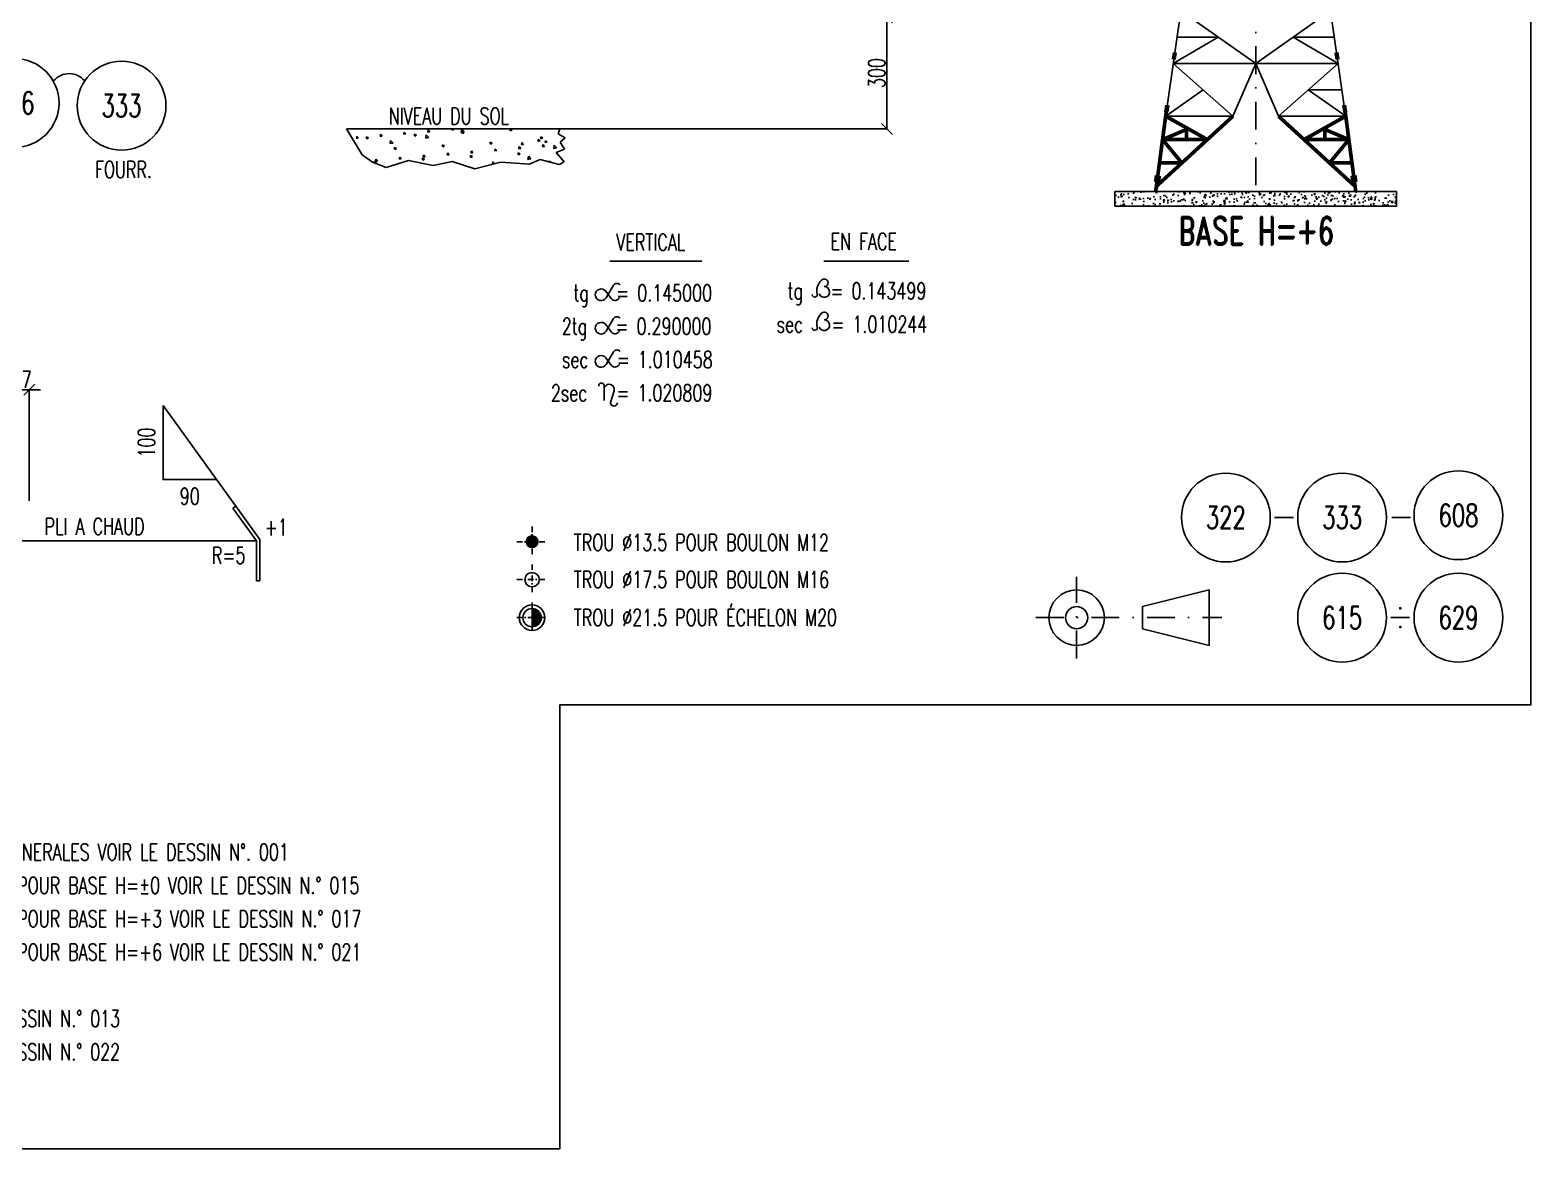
# Model space of a CAD drawing. Extents: x 59442 to 71607, y -56371 to -47761.
# Drawn here: x 67550 to 71607, y -56371 to -53348 of the extents above; entities that cross this region are included whole.
import ezdxf
from ezdxf.enums import TextEntityAlignment as Align

# ---------------------------------------------------------------- set-up
doc = ezdxf.new("R2010")
doc.units = 0
doc.header["$LTSCALE"] = 150
doc.header["$MEASUREMENT"] = 0
doc.linetypes.add('DASHDOT', pattern=[1, 0.5, -0.25, 0, -0.25])
doc.layers.get('0').update_dxf_attribs({"linetype": 'CONTINUOUS'})
doc.layers.get('DEFPOINTS').update_dxf_attribs({"linetype": 'CONTINUOUS'})
for name, color, linetype in [('035B', 7, 'CONTINUOUS'), ('BOLLINI_1', 7, 'CONTINUOUS'), ('LINEA-MEDIA', 7, 'CONTINUOUS'), ('LM', 7, 'CONTINUOUS'), ('LS', 7, 'CONTINUOUS'), ('MZ', 6, 'DASHDOT'), ('PIEGA_C_3575_50', 2, 'CONTINUOUS'), ('SEZIONI', 2, 'CONTINUOUS')]:
    doc.layers.add(name, color=color, linetype=linetype)
doc.styles.add('MONO', font='romans.shx', dxfattribs={"width": 0.7})
doc.styles.add('RD', font='ROMAND8.SHX', dxfattribs={"width": 0.7})
doc.styles.add('RQL', font='ROMANS8.SHX', dxfattribs={"width": 0.7})
doc.styles.add('RS', font='ROMANS8.shx', dxfattribs={"width": 0.7})
doc.styles.get("Standard").update_dxf_attribs({"font": 'ROMANS8.SHX', "width": 0.7})
doc.dimstyles.new('TRATTO', dxfattribs={"dimscale": 0, "dimtxt": 45, "dimasz": 30, "dimexe": 0, "dimexo": 0, "dimgap": 5, "dimtad": 1, "dimrnd": 0.5, "dimdsep": 46, "dimtxsty": 'RS', "dimblk1": 'OBLIQUE', "dimblk2": 'OBLIQUE', "dimsah": 1, "dimcen": 0.09, "dimclrd": 2, "dimclre": 2, "dimclrt": 7, "dimadec": 0, "dimazin": 0, "dimtfac": 1, "dimtix": 1, "dimtmove": 2, "dimatfit": 3, "dimfxl": 1, "dimtolj": 1, "dimtzin": 0, "dimarcsym": 0})

# ---------------------------------------------------------------- blocks, each defined once
blk = doc.blocks.new('_OBLIQUE')
at = {"color": 0, "linetype": 'ByBlock'}
blk.add_line((-0.5, -0.5), (0.5, 0.5), dxfattribs=at)
blk = doc.blocks.new('*D55')
at = {"layer": 'DEFPOINTS', "color": 0, "transparency": 16777216}
for p in [(66771.2, -53313.4), (68981.9, -53615.1), (69866.4, -53615.1)]:
    blk.add_point(p, dxfattribs=at)
at = {"layer": 'LS', "color": 2, "lineweight": -2, "transparency": 16777216}
for p, q in [((66771.2, -53313.4), (69866.4, -53313.4)), ((69866.4, -53313.4), (69866.4, -53615.1)), ((68981.9, -53615.1), (69866.4, -53615.1))]:
    blk.add_line(p, q, dxfattribs=at)
at = {"layer": 'LS', "color": 2, "lineweight": -2, "transparency": 16777216, "xscale": 30, "yscale": 30, "zscale": 30}
for p, rotation in [((69866.4, -53313.4), 90), ((69866.4, -53615.1), 270)]:
    blk.add_blockref('_OBLIQUE', p, dxfattribs=dict(at, rotation=rotation))
at = {"layer": 'LS', "color": 7, "transparency": 16777216, "insert": (69838.9, -53464.2), "char_height": 45, "attachment_point": 5, "rotation": 90, "style": 'RS'}
blk.add_mtext('\\A1;300', dxfattribs=at)
blk = doc.blocks.new('xxx')
blk.add_circle((0, 0), 8)
at = {"color": 3, "style": 'RQL', "width": 0.7}
blk.add_attdef('POS', text='', height=4, dxfattribs=at).set_placement((0, 0), align=Align.MIDDLE)
at = {"color": 3, "style": 'RQL', "width": 0.7, "flags": 1}
blk.add_attdef('POS1', (-0.39, -5.42), '', height=2, dxfattribs=at)
at = {"style": 'RQL', "width": 0.7, "flags": 1}
blk.add_attdef('TIPO', (-0.39, -8.66), '', height=2, dxfattribs=at)
blk = doc.blocks.new('12')
at = {"color": 0}
for p, q in [((-1, 0.06), (-0.06, 1)), ((-1, 0.01), (-0.01, 1)), ((-1, -0.03), (0.03, 1)), ((-1, -0.07), (0.07, 1)), ((0.09, -1), (-1, 0.09)), ((0.05, -1), (-1, 0.05)), ((0, -1), (-1, 0)), ((-0.99, 0.16), (-0.16, 0.99)), ((-0.99, 0.11), (-0.11, 0.99)), ((-0.99, -0.11), (0.11, 0.99)), ((-0.99, -0.15), (0.15, 0.99)), ((0.17, -0.99), (-0.99, 0.17)), ((0.13, -0.99), (-0.99, 0.13)), ((-0.98, 0.22), (-0.22, 0.98)), ((-0.98, -0.19), (0.19, 0.98)), ((0.21, -0.98), (-0.98, 0.21)), ((-0.97, -0.23), (0.23, 0.97)), ((0.24, -0.97), (-0.97, 0.24)), ((-0.96, 0.28), (-0.28, 0.96)), ((-0.96, -0.27), (0.27, 0.96)), ((0.28, -0.96), (-0.96, 0.28)), ((-0.95, -0.3), (0.3, 0.95)), ((0.31, -0.95), (-0.95, 0.31)), ((-0.94, 0.34), (-0.34, 0.94)), ((-0.94, -0.33), (0.33, 0.94)), ((0.35, -0.94), (-0.94, 0.35)), ((-0.93, -0.37), (0.37, 0.93)), ((0.38, -0.93), (-0.93, 0.38)), ((-0.92, -0.4), (0.4, 0.92)), ((-0.91, 0.42), (-0.42, 0.91)), ((0.41, -0.91), (-0.91, 0.41)), ((-0.9, -0.43), (0.43, 0.9)), ((0.44, -0.9), (-0.9, 0.44)), ((-0.89, -0.46), (0.46, 0.89)), ((0.47, -0.88), (-0.88, 0.47)), ((-0.87, -0.49), (0.49, 0.87)), ((0.5, -0.87), (-0.87, 0.5)), ((-0.86, 0.52), (-0.52, 0.86)), ((-0.86, -0.52), (0.52, 0.86)), ((0.53, -0.85), (-0.85, 0.53)), ((-0.84, -0.54), (0.54, 0.84)), ((0.55, -0.83), (-0.83, 0.55)), ((-0.82, -0.57), (0.57, 0.82)), ((0.58, -0.81), (-0.81, 0.58)), ((-0.8, -0.6), (0.6, 0.8)), ((0.61, -0.79), (-0.79, 0.61)), ((-0.78, -0.62), (0.62, 0.78)), ((0.63, -0.78), (-0.78, 0.63)), ((-0.76, -0.65), (0.65, 0.76)), ((0.66, -0.75), (-0.75, 0.66)), ((-0.74, -0.67), (0.67, 0.74)), ((0.68, -0.73), (-0.73, 0.68)), ((-0.72, -0.69), (0.69, 0.72)), ((0.7, -0.71), (-0.71, 0.7)), ((-0.7, -0.72), (0.72, 0.7)), ((0.73, -0.69), (-0.69, 0.73)), ((0.75, -0.67), (-0.67, 0.75)), ((-0.67, -0.74), (0.74, 0.67)), ((-0.65, -0.76), (0.76, 0.65)), ((0.77, -0.64), (-0.64, 0.77)), ((-0.63, -0.78), (0.78, 0.63)), ((0.79, -0.62), (-0.62, 0.79)), ((-0.6, -0.8), (0.8, 0.6)), ((0.81, -0.59), (-0.59, 0.81)), ((-0.57, -0.82), (0.82, 0.57)), ((0.83, -0.56), (-0.56, 0.83)), ((-0.55, -0.84), (0.84, 0.55)), ((0.84, -0.54), (-0.54, 0.84)), ((-0.52, -0.85), (0.85, 0.52)), ((0.86, -0.51), (-0.51, 0.86)), ((-0.49, -0.87), (0.87, 0.49)), ((0.88, -0.48), (-0.48, 0.88)), ((-0.46, -0.89), (0.89, 0.46)), ((0.89, -0.45), (-0.45, 0.89)), ((-0.43, -0.9), (0.9, 0.43)), ((0.91, -0.42), (-0.42, 0.91)), ((-0.4, -0.92), (0.92, 0.4)), ((0.92, -0.39), (-0.39, 0.92)), ((-0.37, -0.93), (0.93, 0.37)), ((0.93, -0.36), (-0.36, 0.93)), ((-0.34, -0.94), (0.94, 0.34)), ((0.95, -0.33), (-0.33, 0.95)), ((-0.3, -0.95), (0.95, 0.3)), ((0.96, -0.29), (-0.29, 0.96)), ((-0.27, -0.96), (0.96, 0.27)), ((0.97, -0.26), (-0.26, 0.97)), ((-0.23, -0.97), (0.97, 0.23)), ((0.98, -0.22), (-0.22, 0.98)), ((-0.2, -0.98), (0.98, 0.2)), ((0.98, -0.18), (-0.18, 0.98)), ((-0.16, -0.99), (0.99, 0.16)), ((0.99, -0.14), (-0.14, 0.99)), ((-0.12, -0.99), (0.99, 0.12)), ((0.99, -0.1), (-0.1, 0.99)), ((-0.08, -1), (1, 0.08)), ((1, -0.06), (-0.06, 1)), ((-0.04, -1), (1, 0.04)), ((1, -0.02), (-0.02, 1)), ((1, 0.02), (0.02, 1)), ((1, 0.07), (0.07, 1)), ((0.99, 0.12), (0.12, 0.99)), ((0.98, 0.17), (0.17, 0.98)), ((0.97, 0.23), (0.23, 0.97)), ((0.96, 0.29), (0.29, 0.96)), ((0.93, 0.36), (0.36, 0.93)), ((0.9, 0.44), (0.44, 0.9)), ((0.84, 0.55), (0.55, 0.84)), ((-0.04, -1), (-1, -0.04)), ((-0.09, -1), (-1, -0.09)), ((-0.14, -0.99), (-0.99, -0.14)), ((-0.2, -0.98), (-0.98, -0.2)), ((-0.25, -0.97), (-0.97, -0.25)), ((-0.32, -0.95), (-0.95, -0.32)), ((-0.39, -0.92), (-0.92, -0.39)), ((-0.48, -0.88), (-0.88, -0.48)), ((-0.6, -0.8), (-0.8, -0.6)), ((0.01, -1), (1, -0.01)), ((0.05, -1), (1, -0.05)), ((0.1, -0.99), (0.99, -0.1)), ((0.15, -0.99), (0.99, -0.15)), ((0.21, -0.98), (0.98, -0.21)), ((0.27, -0.96), (0.96, -0.27)), ((0.33, -0.94), (0.94, -0.33)), ((0.41, -0.91), (0.91, -0.41)), ((0.5, -0.87), (0.87, -0.5)), ((0.66, -0.75), (0.75, -0.66))]:
    blk.add_line(p, q, dxfattribs=at)
blk.add_circle((0, 0), 1)
blk = doc.blocks.new('16')
blk.add_circle((0, 0), 1)
blk = doc.blocks.new('20')
at = {"color": 0}
for p, q in [((0, 0.98), (0.02, 1)), ((0, 0.94), (0.06, 1)), ((1, -0.01), (0, 0.99)), ((0, 0.89), (0.1, 0.99)), ((0, 0.85), (0.14, 0.99)), ((0, 0.8), (0.18, 0.98)), ((0, 0.76), (0.22, 0.98)), ((0, 0.71), (0.25, 0.97)), ((0, 0.67), (0.29, 0.96)), ((1, -0.05), (0, 0.95)), ((0, 0.62), (0.32, 0.95)), ((0, 0.58), (0.36, 0.93)), ((0, 0.53), (0.39, 0.92)), ((0, 0.49), (0.42, 0.91)), ((1, -0.09), (0, 0.9)), ((0, 0.44), (0.45, 0.89)), ((0, 0.4), (0.48, 0.88)), ((0.99, -0.13), (0, 0.86)), ((0, 0.35), (0.51, 0.86)), ((0, 0.31), (0.54, 0.84)), ((0, 0.26), (0.56, 0.83)), ((0.99, -0.17), (0, 0.81)), ((0, 0.22), (0.59, 0.81)), ((0, 0.17), (0.61, 0.79)), ((0.98, -0.21), (0, 0.77)), ((0, 0.13), (0.64, 0.77)), ((0, 0.08), (0.66, 0.75)), ((0, 0.04), (0.69, 0.73)), ((0.97, -0.25), (0, 0.72)), ((0, -0.01), (0.71, 0.7)), ((0.96, -0.28), (0, 0.68)), ((0, -0.05), (0.73, 0.68)), ((0, -0.1), (0.75, 0.66)), ((0.95, -0.32), (0, 0.63)), ((0, -0.14), (0.77, 0.63)), ((0, -0.19), (0.79, 0.61)), ((0.94, -0.35), (0, 0.59)), ((0, -0.23), (0.81, 0.58)), ((0, -0.28), (0.83, 0.56)), ((0.92, -0.38), (0, 0.54)), ((0, -0.32), (0.85, 0.53)), ((0.91, -0.41), (0, 0.5)), ((0, -0.36), (0.87, 0.5)), ((0, -0.41), (0.88, 0.47)), ((0.9, -0.44), (0, 0.45)), ((0, -0.45), (0.9, 0.44)), ((0.88, -0.47), (0, 0.41)), ((0, -0.5), (0.91, 0.41)), ((0, -0.54), (0.92, 0.38)), ((0.87, -0.5), (0, 0.36)), ((0, -0.59), (0.94, 0.35)), ((0.85, -0.53), (0, 0.32)), ((0, -0.63), (0.95, 0.31)), ((0, -0.68), (0.96, 0.28)), ((0.83, -0.56), (0, 0.27)), ((0, -0.72), (0.97, 0.25)), ((0.81, -0.58), (0, 0.23)), ((0, -0.77), (0.98, 0.21)), ((0.79, -0.61), (0, 0.18)), ((0, -0.81), (0.99, 0.17)), ((0.77, -0.63), (0, 0.14)), ((0, -0.86), (0.99, 0.13)), ((0.75, -0.66), (0, 0.09)), ((0, -0.9), (1, 0.09)), ((0.73, -0.68), (0, 0.05)), ((0, -0.95), (1, 0.05)), ((0.71, -0.7), (0, 0.01)), ((0, -0.99), (1, 0.01)), ((1, 0.04), (0.04, 1)), ((1, 0.09), (0.09, 1)), ((0.99, 0.14), (0.14, 0.99)), ((0.98, 0.19), (0.19, 0.98)), ((0.97, 0.25), (0.25, 0.97)), ((0.95, 0.31), (0.31, 0.95)), ((0.92, 0.38), (0.38, 0.92)), ((0.88, 0.47), (0.47, 0.88)), ((0.81, 0.59), (0.59, 0.81)), ((0.69, -0.73), (0, -0.04)), ((0.66, -0.75), (0, -0.08)), ((0.64, -0.77), (0, -0.13)), ((0.61, -0.79), (0, -0.17)), ((0.59, -0.81), (0, -0.22)), ((0.56, -0.83), (0, -0.26)), ((0.54, -0.84), (0, -0.31)), ((0.51, -0.86), (0, -0.35)), ((0.48, -0.88), (0, -0.4)), ((0.45, -0.89), (0, -0.44)), ((0.42, -0.91), (0, -0.49)), ((0.39, -0.92), (0, -0.53)), ((0.36, -0.93), (0, -0.58)), ((0.32, -0.95), (0, -0.62)), ((0.29, -0.96), (0, -0.67)), ((0.25, -0.97), (0, -0.71)), ((0.22, -0.98), (0, -0.76)), ((0.18, -0.98), (0, -0.8)), ((0.14, -0.99), (0, -0.85)), ((0.1, -0.99), (0, -0.89)), ((0.04, -1), (1, -0.04)), ((0.09, -1), (1, -0.09)), ((0.14, -0.99), (0.99, -0.14)), ((0.19, -0.98), (0.98, -0.19)), ((0.25, -0.97), (0.97, -0.25)), ((0.31, -0.95), (0.95, -0.31)), ((0.38, -0.92), (0.92, -0.38)), ((0.47, -0.88), (0.88, -0.47)), ((0.59, -0.81), (0.81, -0.59))]:
    blk.add_line(p, q, dxfattribs=at)
blk.add_line((0, 1), (0, -1))
blk.add_circle((0, 0), 1)
blk = doc.blocks.new('LPIEGA')
at = {"color": 0, "linetype": 'ByBlock'}
blk.add_line((0, 0), (1, 0), dxfattribs=at)
at = {"color": 0}
for tag, p in [('VUOTO3', (1, 13)), ('VUOTO2', (1, 11)), ('VUOTO1', (1, 9))]:
    blk.add_attdef(tag, p, '', height=1, dxfattribs=at)
at = {"color": 0, "flags": 1}
for tag, p in [('ANG_PIE', (1, 7)), ('INC_PIE', (1, 5)), ('CF', (1, 3)), ('RAGGIO', (1, 1))]:
    blk.add_attdef(tag, p, '', height=1, dxfattribs=at)
blk = doc.blocks.new('*D94')
at = {"layer": 'DEFPOINTS', "color": 0, "transparency": 16777216}
for p in [(67548.1, -54319.8), (67548.1, -54619.8), (67507.6, -54795.3)]:
    blk.add_point(p, dxfattribs=at)
at = {"layer": 'LS', "color": 2, "lineweight": -2, "transparency": 16777216}
for p, q in [((67507.6, -54319.8), (67477.6, -54319.8)), ((67507.6, -54795.3), (67507.6, -54319.8)), ((67507.6, -54319.8), (67548.1, -54319.8)), ((67548.1, -54619.8), (67548.1, -54319.8)), ((67548.1, -54319.8), (67578.1, -54319.8))]:
    blk.add_line(p, q, dxfattribs=at)
at = {"layer": 'LS', "color": 2, "lineweight": -2, "transparency": 16777216, "xscale": 30, "yscale": 30, "zscale": 30}
blk.add_blockref('_OBLIQUE', (67507.6, -54319.8), dxfattribs=at)
at = {"layer": 'LS', "color": 2, "lineweight": -2, "transparency": 16777216, "xscale": 30, "yscale": 30, "zscale": 30, "rotation": 180}
blk.add_blockref('_OBLIQUE', (67548.1, -54319.8), dxfattribs=at)
at = {"layer": 'LS', "color": 7, "transparency": 16777216, "insert": (67527.8, -54292.3), "char_height": 45, "attachment_point": 5, "style": 'RS'}
blk.add_mtext('\\A1;27', dxfattribs=at)

msp = doc.modelspace()

# ---------------------------------------------------------------- hatches: boundary and pattern name
at = {"layer": 'LS'}
h = msp.add_hatch(dxfattribs=at)
h.set_pattern_fill('AR-CONC', color=3, scale=5.332579, style=0)
h.set_pattern_definition([(50, (53845.27, -57155.888), (38.248466, -3.34631), [3.999434, -43.99378]), (355, (53845.27, -57155.888), (-7.399025, 40.11124), [3.19955, -35.19502]), (100.4514, (53848.46, -57156.167), (30.84947, 36.76491), [3.399, -37.38896]), (46.1842, (53845.27, -57145.223), (56.91147, -8.82643), [5.99915, -65.99067]), (96.6356, (53850.014, -57145.96), (49.84163, 51.9456), [5.0985, -56.08343]), (351.1842, (53845.27, -57145.22), (49.84159, 51.94564), [4.79932, -52.79253]), (21, (53850.604, -57147.89), (31.83054, -21.46997), [3.999434, -43.99378]), (326, (53850.604, -57147.89), (12.97498, 38.6692), [3.19955, -35.19502]), (71.4514, (53853.256, -57149.68), (44.80554, 17.19919), [3.399, -37.38896]), (37.5, (53845.271, -57155.888), (0.648434, 17.751828), [0, -34.768416, 0, -35.72828, 0, -35.328336]), (7.5, (53845.271, -57155.888), (14.028391, 21.032316), [0, -20.370452, 0, -33.968529, 0, -13.464762]), (327.5, (53833.38, -57155.888), (28.466504, -1.202756), [0, -13.331448, 0, -41.594117, 0, -55.192194]), (317.5, (53828.047, -57155.888), (31.098864, 5.338177), [0, -17.330882, 0, -27.62276, 0, -39.194456])])
h.paths.add_polyline_path([(70482.392, -53784.491), (70482.392, -53823.36), (71243.906, -53823.36), (71243.906, -53784.491)])

# ---------------------------------------------------------------- linework, layer by layer
at = {"color": 6, "ltscale": 0.01}
for p, q in [((71041.936, -53133.402), (71103.49, -53559.839)), ((70660.853, -53296.271), (70863.149, -53438.471)), ((71065.445, -53296.271), (70863.149, -53438.471)), ((70640.327, -53438.471), (70762.001, -53367.371)), ((70762.001, -53367.371), (70650.59, -53367.371)), ((71085.971, -53438.471), (70964.297, -53367.371)), ((70964.297, -53367.371), (71075.708, -53367.371)), ((70640.927, -53408.69), (70638.343, -53426.588)), ((70648.433, -53409.774), (70645.85, -53427.672)), ((71077.865, -53409.774), (71080.448, -53427.672)), ((71085.371, -53408.69), (71087.955, -53426.588)), ((70801.571, -53580.671), (70640.327, -53438.471)), ((70640.327, -53438.471), (70863.149, -53438.471)), ((70801.571, -53580.671), (70863.149, -53438.471)), ((71085.971, -53438.471), (70863.149, -53438.471)), ((70924.727, -53580.671), (70863.149, -53438.471)), ((70924.727, -53580.671), (71085.971, -53438.471)), ((70619.801, -53580.671), (70720.949, -53509.571)), ((70619.801, -53580.671), (70720.949, -53509.571)), ((71106.497, -53580.671), (71005.349, -53509.571)), ((71005.349, -53509.571), (71096.234, -53509.571)), ((71106.497, -53580.671), (71005.349, -53509.571)), ((71005.349, -53509.571), (71096.234, -53509.571)), ((70620.401, -53550.89), (70617.818, -53568.788)), ((70627.907, -53551.974), (70625.324, -53569.872)), ((71098.391, -53551.974), (71100.974, -53569.872)), ((71105.897, -53550.89), (71108.481, -53568.788)), ((70619.801, -53580.671), (70801.571, -53580.671)), ((71106.497, -53580.671), (70924.727, -53580.671))]:
    msp.add_line(p, q, dxfattribs=at)
at = {"color": 0}
for p, q in [((70557.084, -54905.642), (70737.411, -54860.642)), ((70737.411, -54860.642), (70737.411, -55010.642)), ((70557.084, -54905.642), (70557.084, -54965.642)), ((70737.411, -55010.642), (70557.084, -54965.642))]:
    msp.add_line(p, q, dxfattribs=at)
at = {"color": 6, "ltscale": 0.01}
msp.add_lwpolyline([(70684.362, -53133.402), (70622.808, -53559.839)], dxfattribs=at)
at = {"color": 0}
for radius in [75, 30]:
    msp.add_circle((70379.13, -54935.642), radius, dxfattribs=at)
at = {"layer": 'LINEA-MEDIA'}
for p, q in [((69117.221, -53972.409), (69365.861, -53972.409)), ((69695.755, -53972.409), (69925.977, -53972.409)), ((69107.463, -54071.424), (69127.461, -54037.653)), ((69106.473, -54053.869), (69121.363, -54073.566)), ((69106.473, -54143.999), (69121.363, -54163.696)), ((69107.463, -54161.554), (69127.461, -54127.782)), ((69106.473, -54233.753), (69121.363, -54253.449)), ((69107.463, -54251.307), (69127.461, -54217.536)), ((69102.31, -54309.805), (69102.31, -54349.172)), ((69128.708, -54322.756), (69119.658, -54351.818))]:
    msp.add_line(p, q, dxfattribs=at)
for centre, radius, start, end in [((69136.589, -54043.058), 10.609, 36.935571, 149.368163), ((69715.723, -54052.429), 38.997, 132.141042, 193.778634), ((69696.91, -54030.826), 10.37, 270, 135.157666), ((69093.886, -54063.385), 15.779, 37.08899, 329.368163), ((69131.486, -54065.914), 12.69, 217.08899, 345.851113), ((69671.263, -54062.907), 6.691, 179.906205, 10.244605), ((69696.91, -54055.715), 14.518, 200.722607, 90), ((69715.723, -54142.12), 38.997, 132.141042, 193.778634), ((69696.91, -54120.517), 10.37, 270, 135.157666), ((69093.886, -54153.514), 15.779, 37.08899, 329.368163), ((69131.486, -54156.043), 12.69, 217.08899, 345.851113), ((69136.589, -54133.187), 10.609, 36.935571, 149.368163), ((69671.263, -54152.598), 6.691, 179.906205, 10.244605), ((69696.91, -54145.406), 14.518, 200.722607, 90), ((69093.886, -54243.268), 15.779, 37.08899, 329.368163), ((69136.589, -54222.941), 10.609, 36.935571, 149.368163), ((69131.486, -54245.797), 12.69, 217.08899, 345.851113), ((69094.754, -54309.25), 7.555, 355.786368, 189.399767), ((69115.744, -54318.72), 13.577, 342.70498, 171.681716), ((69128.479, -54354.565), 9.238, 162.70498, 355.007087)]:
    msp.add_arc(centre, radius, start, end, dxfattribs=at)
at = {"layer": 'LS', "color": 3}
for p, q in [((68405.348, -53615.071), (68982.476, -53615.071)), ((68447.878, -53685.037), (68405.348, -53615.071)), ((68496.25, -53634.779), (68497.29, -53629.137)), ((68501.631, -53634.251), (68497.293, -53629.08)), ((68560.803, -53629.131), (68561.844, -53623.49)), ((68566.185, -53628.603), (68560.805, -53629.074)), ((68566.185, -53628.603), (68561.846, -53623.432)), ((68590.148, -53634.623), (68588.324, -53629.184)), ((68594.627, -53631.546), (68588.326, -53629.127)), ((68594.627, -53631.546), (68590.15, -53634.565)), ((68619.89, -53639.724), (68620.884, -53631.177)), ((68627.896, -53638.435), (68620.886, -53631.129)), ((68625.357, -53623.483), (68626.397, -53617.842)), ((68630.738, -53622.955), (68625.359, -53623.426)), ((68630.738, -53622.955), (68626.399, -53617.784)), ((68689.91, -53617.836), (68690.42, -53615.071)), ((68695.292, -53617.307), (68689.912, -53617.778)), ((68695.292, -53617.307), (68693.415, -53615.071)), ((68715.942, -53624.828), (68716.936, -53616.28)), ((68723.947, -53623.539), (68715.943, -53624.78)), ((68723.947, -53623.539), (68716.937, -53616.233)), ((68719.49, -53627.415), (68717.665, -53621.976)), ((68723.969, -53624.338), (68717.667, -53621.919)), ((68723.969, -53624.338), (68719.492, -53627.357)), ((68848.832, -53620.207), (68847.108, -53615.071)), ((68853.311, -53617.13), (68847.946, -53615.071)), ((68853.311, -53617.13), (68848.834, -53620.149)), ((68982.476, -53615.071), (68978.046, -53628.355)), ((68978.046, -53628.355), (68996.653, -53638.983)), ((68437.078, -53639.898), (68431.698, -53640.369)), ((68437.078, -53639.898), (68432.739, -53634.727)), ((68460.807, -53641.831), (68458.982, -53636.392)), ((68465.286, -53638.754), (68458.984, -53636.335)), ((68465.286, -53638.754), (68460.809, -53641.773)), ((68501.631, -53634.251), (68496.252, -53634.721)), ((68523.838, -53654.621), (68524.833, -53646.074)), ((68531.844, -53653.332), (68523.84, -53654.573)), ((68531.844, -53653.332), (68524.834, -53646.026)), ((68536.427, -53670.858), (68534.602, -53665.42)), ((68540.906, -53667.781), (68534.604, -53665.362)), ((68540.906, -53667.781), (68536.429, -53670.801)), ((68627.896, -53638.435), (68619.891, -53639.677)), ((68665.769, -53663.65), (68663.944, -53658.212)), ((68670.247, -53660.573), (68663.946, -53658.154)), ((68670.247, -53660.573), (68665.77, -53663.593)), ((68741.976, -53679.885), (68743.017, -53674.244)), ((68747.357, -53679.357), (68743.019, -53674.186)), ((68795.11, -53656.442), (68793.285, -53651.004)), ((68799.589, -53653.366), (68793.287, -53650.947)), ((68799.589, -53653.366), (68795.112, -53656.385)), ((68806.529, -53674.237), (68807.57, -53668.596)), ((68811.911, -53673.709), (68806.531, -53674.18)), ((68811.911, -53673.709), (68807.572, -53668.539)), ((68871.083, -53668.59), (68872.123, -53662.948)), ((68876.464, -53668.062), (68871.085, -53668.532)), ((68876.464, -53668.062), (68872.125, -53662.891)), ((68878.23, -53657.294), (68879.271, -53651.653)), ((68883.612, -53656.766), (68878.232, -53657.237)), ((68883.612, -53656.766), (68879.273, -53651.596)), ((68924.452, -53649.234), (68922.627, -53643.796)), ((68928.931, -53646.158), (68922.629, -53643.739)), ((68928.931, -53646.158), (68924.454, -53649.177)), ((68931.834, -53642.026), (68930.009, -53636.588)), ((68936.313, -53638.95), (68930.011, -53636.531)), ((68936.313, -53638.95), (68931.836, -53641.969)), ((68935.636, -53662.942), (68936.677, -53657.3)), ((68941.018, -53662.414), (68935.638, -53662.885)), ((68941.018, -53662.414), (68936.679, -53657.243)), ((68942.783, -53651.646), (68943.824, -53646.005)), ((68948.165, -53651.119), (68942.786, -53651.589)), ((68948.165, -53651.119), (68943.826, -53645.948)), ((68966.257, -53667.808), (68967.251, -53659.261)), ((68974.263, -53666.519), (68966.258, -53667.761)), ((68974.263, -53666.519), (68967.253, -53659.213)), ((68994.881, -53669.981), (68972.73, -53678.838)), ((68996.653, -53638.983), (68983.362, -53650.497)), ((68983.362, -53650.497), (68994.881, -53669.981)), ((68476.231, -53704.522), (68447.878, -53685.037)), ((68512.559, -53719.578), (68476.231, -53704.522)), ((68482.705, -53707.094), (68480.88, -53701.655)), ((68487.184, -53704.017), (68480.882, -53701.598)), ((68487.184, -53704.017), (68482.707, -53707.037)), ((68483.762, -53702.476), (68484.803, -53696.835)), ((68489.144, -53701.948), (68483.764, -53702.418)), ((68489.144, -53701.948), (68484.805, -53696.777)), ((68572.81, -53700.094), (68512.559, -53719.578)), ((68548.316, -53696.828), (68549.356, -53691.187)), ((68553.697, -53696.3), (68548.318, -53696.771)), ((68553.697, -53696.3), (68549.358, -53691.129)), ((68640.149, -53714.264), (68572.81, -53700.094)), ((68612.047, -53699.886), (68610.222, -53694.447)), ((68616.526, -53696.809), (68610.224, -53694.39)), ((68616.526, -53696.809), (68612.049, -53699.829)), ((68612.869, -53691.181), (68613.91, -53685.539)), ((68618.251, -53690.652), (68612.871, -53691.123)), ((68618.251, -53690.652), (68613.912, -53685.482)), ((68691.54, -53702.751), (68640.149, -53714.264)), ((68677.423, -53685.533), (68678.463, -53679.891)), ((68682.804, -53685.005), (68677.425, -53685.475)), ((68682.804, -53685.005), (68678.465, -53679.834)), ((68752.677, -53723.121), (68691.54, -53702.751)), ((68741.389, -53692.678), (68739.564, -53687.239)), ((68745.867, -53689.601), (68739.566, -53687.182)), ((68745.867, -53689.601), (68741.39, -53692.621)), ((68747.357, -53679.357), (68741.978, -53679.828)), ((68822.674, -53704.522), (68752.677, -53723.121)), ((68800.297, -53710.467), (68801.056, -53703.951)), ((68805.921, -53708.973), (68801.057, -53703.903)), ((68898.874, -53710.721), (68822.674, -53704.522)), ((68870.73, -53685.47), (68868.905, -53680.031)), ((68875.209, -53682.393), (68868.907, -53679.974)), ((68875.209, -53682.393), (68870.732, -53685.413)), ((68896.113, -53697.601), (68897.107, -53689.054)), ((68904.119, -53696.313), (68896.114, -53697.554)), ((68904.119, -53696.313), (68897.109, -53689.007)), ((68928.867, -53697.873), (68898.874, -53710.721)), ((68980.704, -53711.607), (68928.867, -53697.873)), ((68952.691, -53704.185), (68951.908, -53701.851)), ((68958.211, -53704.213), (68951.909, -53701.794)), ((68958.211, -53704.213), (68956.684, -53705.243)), ((68972.73, -53678.838), (68993.995, -53703.636)), ((68993.995, -53703.636), (68980.704, -53711.607))]:
    msp.add_line(p, q, dxfattribs=at)
at = {"layer": 'LS', "color": 6}
for p, q in [((68106.075, -54634.855), (67982.008, -54462.54)), ((67548.096, -54727.759), (68161.876, -54727.759))]:
    msp.add_line(p, q, dxfattribs=at)
at = {"layer": 'LS', "color": 0}
for p, q in [((70964.825, -54665.15), (70914.324, -54665.15)), ((71281.181, -54665.15), (71230.68, -54665.15)), ((71279.169, -54935.642), (71228.668, -54935.642))]:
    msp.add_line(p, q, dxfattribs=at)
at = {"layer": 'LS', "color": 8}
msp.add_lwpolyline([(59442.17, -47761.325), (59442.17, -56371.325), (68982.17, -56371.325), (68982.17, -55171.325), (71607.17, -55171.325), (71607.17, -47761.325), (59442.17, -47761.325)], close=True, dxfattribs=at)
at = {"layer": 'LS', "color": 3, "const_width": 10}
for points in [[(70622.553, -53560.002), (70592.659, -53784.491)], [(70801.571, -53580.671), (70594.553, -53770.271)], [(70619.801, -53580.671), (70732.565, -53643.871)], [(70924.727, -53580.671), (71131.745, -53770.271)], [(71106.497, -53580.671), (70993.733, -53643.871)], [(71103.745, -53560.002), (71133.639, -53784.491)], [(70611.385, -53643.871), (70676.261, -53616.432), (70676.183, -53643.871)], [(71114.913, -53643.871), (71050.037, -53616.432), (71050.115, -53643.871)], [(70611.385, -53643.871), (70732.565, -53643.871)], [(70611.385, -53643.871), (70663.559, -53707.071)], [(71114.913, -53643.871), (70993.733, -53643.871)], [(71114.913, -53643.871), (71062.739, -53707.071)], [(70602.969, -53707.071), (70663.559, -53707.071)], [(71123.329, -53707.071), (71062.739, -53707.071)], [(70595.153, -53740.49), (70592.57, -53758.388)], [(70602.659, -53741.574), (70600.076, -53759.472)], [(71123.639, -53741.574), (71126.222, -53759.472)], [(71131.145, -53740.49), (71133.728, -53758.388)]]:
    msp.add_lwpolyline(points, dxfattribs=at)
at = {"layer": 'LS', "color": 3}
msp.add_lwpolyline([(70482.392, -53784.491), (71243.906, -53784.491), (71243.906, -53823.36), (70482.392, -53823.36)], close=True, dxfattribs=at)
at = {"layer": 'LS', "color": 6}
msp.add_lwpolyline([(67910.008, -54362.54), (67910.008, -54562.54), (68054.008, -54562.54)], close=True, dxfattribs=at)
at = {"layer": 'LS', "color": 0, "const_width": 3.375}
for points in [[(71251.856, -54910.392, 1), (71255.981, -54910.392, 1)], [(71251.856, -54960.893, 1), (71255.981, -54960.893, 1)]]:
    msp.add_lwpolyline(points, format="xyb", close=True, dxfattribs=at)
at = {"layer": 'LS', "color": 0}
msp.add_circle((68907.17, -54935.642), 34.451, dxfattribs=at)
at = {"layer": 'LS', "color": 6}
msp.add_arc((67655.998, -53519.596), 54.054, 40.272349, 139.727651, dxfattribs=at)
at = {"layer": 'MZ'}
for p, q in [((70863.149, -51740.683), (70863.149, -53784.491)), ((70379.13, -55045.598), (70379.13, -54825.687)), ((70269.175, -54935.642), (70771.307, -54935.642))]:
    msp.add_line(p, q, dxfattribs=at)
at = {"layer": 'MZ', "ltscale": 0.2}
for p, q in [((68907.17, -54689.258), (68907.17, -54771.547)), ((68866.026, -54730.402), (68948.314, -54730.402)), ((68907.17, -54791.878), (68907.17, -54874.167)), ((68907.17, -54791.878), (68907.17, -54874.167)), ((68866.026, -54833.022), (68948.314, -54833.022)), ((68866.026, -54833.022), (68948.314, -54833.022)), ((68907.17, -54894.498), (68907.17, -54976.787)), ((68866.026, -54935.642), (68948.314, -54935.642))]:
    msp.add_line(p, q, dxfattribs=at)
at = {"layer": 'PIEGA_C_3575_50'}
for p, q in [((68098.771, -54640.114), (68106.075, -54634.855)), ((68161.876, -54727.759), (68098.771, -54640.114)), ((68170.876, -54724.857), (68106.075, -54634.855)), ((68161.876, -54835.759), (68161.876, -54727.759))]:
    msp.add_line(p, q, dxfattribs=at)
at = {"layer": 'PIEGA_C_3575_50', "const_width": 2.5}
msp.add_lwpolyline([(68160.626, -54727.759, 1), (68163.126, -54727.759, 1)], format="xyb", close=True, dxfattribs=at)
at = {"layer": 'SEZIONI'}
for q in [(68170.876, -54724.857), (68161.876, -54835.759)]:
    msp.add_line((68170.876, -54835.759), q, dxfattribs=at)

# ---------------------------------------------------------------- block references
at = {"layer": 'BOLLINI_1'}
for p, xscale, yscale, zscale, values in [((67508.515, -53545.087), 15, 15, 15, {'POS': '616'}), ((67797.567, -53552.382), 15, 15, 15, {'POS': '333'}), ((70782.402, -54665.15), 14.99850000000172, 14.99850000000172, 14.99850000000172, {'POS': '322'}), ((71096.747, -54665.15), 14.99850000000172, 14.99850000000172, 14.99850000000172, {'POS': '333'}), ((71411.091, -54658.952), 14.99850000000172, 14.99850000000172, 14.99850000000172, {'POS': '608'}), ((71096.747, -54935.642), 14.99850000000172, 14.99850000000172, 14.99850000000172, {'POS': '615'}), ((71411.091, -54935.642), 14.99850000000172, 14.99850000000172, 14.99850000000172, {'POS': '629'})]:
    msp.add_blockref('xxx', p, dxfattribs=dict(at, xscale=xscale, yscale=yscale, zscale=zscale)).add_auto_attribs(values)
at = {"layer": 'LM'}
for name, p, xscale, yscale, zscale, rotation in [('12', (68907.17, -54730.402), 15.59999999961197, 15.59999999961197, 15.59999999961197, 344.7569620653314), ('16', (68907.17, -54833.022), 19.50000000010234, 19.50000000010234, 19.50000000010234, 280.755082505952)]:
    msp.add_blockref(name, p, dxfattribs=dict(at, xscale=xscale, yscale=yscale, zscale=zscale, rotation=rotation))
at = {"layer": 'LM', "xscale": 24.67500000027937, "yscale": 24.67500000027937, "zscale": 24.67500000027937}
msp.add_blockref('20', (68907.17, -54935.642), dxfattribs=at)
at = {"layer": 'PIEGA_C_3575_50'}
ref = msp.add_blockref('LPIEGA', (67332.096, -54727.759), dxfattribs=dict(at, xscale=216, zscale=216))
ref.add_attrib('RAGGIO', 'R=5', (68041.787, -54789.846), dxfattribs={"layer": '0', "color": 7, "height": 45, "style": 'RS', "width": 0.7})
ref.add_attrib('CF', 'PLI A CHAUD', (67589.567, -54711.483), dxfattribs={"layer": '0', "color": 7, "height": 45, "style": 'RS', "width": 0.7})
ref.add_attrib('INC_PIE', '+1', (68184.632, -54713.788), dxfattribs={"layer": '0', "color": 7, "height": 45, "style": 'RS', "width": 0.7})

# ---------------------------------------------------------------- texts
at = {"layer": '035B', "style": 'MONO', "width": 0.7}
msp.add_text('FOURR.', height=45, dxfattribs=at).set_placement((67725.823, -53747.175))
at = {"layer": 'LINEA-MEDIA', "style": 'RS', "width": 0.7}
for s, height, p in [('VERTICAL', 45.0005, (69135.265, -53943.907)), ('EN FACE', 45.0005, (69713.948, -53941.785)), ('tg   = 0.145000', 45.00053, (69018.724, -54080.885)), ('tg   = 0.143499', 45.00053, (69597.95, -54075.453)), ('sec   = 1.010244', 45.00053, (69568.08, -54165.454)), ('2tg   = 0.290000', 45.00053, (68987.621, -54170.886)), ('sec   = 1.010458', 45.00053, (68987.951, -54260.887)), ('2sec   = 1.020809', 45.00053, (68957.903, -54350.888))]:
    msp.add_text(s, height=height, dxfattribs=at).set_placement(p)
at = {"layer": 'LM', "linetype": 'ByBlock', "style": 'RS', "width": 0.7}
for s, p in [('TROU %%C13.5 POUR BOULON M12', (69019.879, -54754.823)), ('TROU %%C17.5 POUR BOULON M16', (69019.908, -54855.16)), ('TROU %%C21.5 POUR ÉCHELON M20', (69019.889, -54957.78))]:
    msp.add_text(s, height=45, dxfattribs=at).set_placement(p)
at = {"layer": 'LM', "style": 'RS', "width": 0.7}
for s, p in [('1- POUR LE PLAN GENERAL ET LES NOTES GENERALES VOIR LE DESSIN N%%D. 001', (66527.449, -55591.702)), ('2- POUR LE ELEMENT DE LIAISON PIEDS FUT POUR BASE H=%%P0 VOIR LE DESSIN N.° 015', (66527.449, -55681.702)), ('3- POUR LE ELEMENT DE LIAISON PIEDS FUT POUR BASE H=+3 VOIR LE DESSIN N.° 017', (66527.449, -55771.702)), ('4- POUR LE ELEMENT DE LIAISON PIEDS FUT POUR BASE H=+6 VOIR LE DESSIN N.° 021', (66527.449, -55861.702)), ('6- POUR LE REPERE 322 ET 333 VOIR LE DESSIN N.° 013', (66527.449, -56041.702)), ('7- POUR LE REPERE 608 ET 611 VOIR LE DESSIN N.° 022', (66527.449, -56131.702))]:
    msp.add_text(s, height=45, dxfattribs=at).set_placement(p)
at = {"layer": 'LS', "color": 7, "style": 'RS', "width": 0.7}
msp.add_text('NIVEAU DU SOL', height=45, dxfattribs=at).set_placement((68519.719, -53602.702))
msp.add_text('100', height=45, rotation=90, dxfattribs=at).set_placement((67865.008, -54462.54), align=Align.MIDDLE)
msp.add_text('90', height=45, dxfattribs=at).set_placement((67982.008, -54607.54), align=Align.MIDDLE)
at = {"layer": 'LS', "color": 3, "insert": (70864.948, -53890.383), "char_height": 75, "attachment_point": 5, "style": 'RD'}
msp.add_mtext('BASE H=+6', dxfattribs=at)

# ---------------------------------------------------------------- dimensions: what is measured, and where the dimension line sits
at = {"layer": 'LS', "color": 6}
dim = msp.add_linear_dim(base=(69866.436, -53615.071), p1=(66771.191, -53313.371), p2=(68981.876, -53615.071), angle=90, text='300', dimstyle='TRATTO', override={"dimscale": 1}, dxfattribs=at)
dim.commit()
dim.dimension.update_dxf_attribs({"geometry": '*D55', "text_midpoint": (69838.936, -53464.221)})
dim = msp.add_linear_dim(base=(67548.096, -54319.759), p1=(67507.596, -54795.259), p2=(67548.096, -54619.759), text='27', dimstyle='TRATTO', override={"dimscale": 1}, dxfattribs=at)
dim.commit()
dim.dimension.update_dxf_attribs({"geometry": '*D94', "text_midpoint": (67527.846, -54292.259)})

doc.saveas('drawing.dxf')
